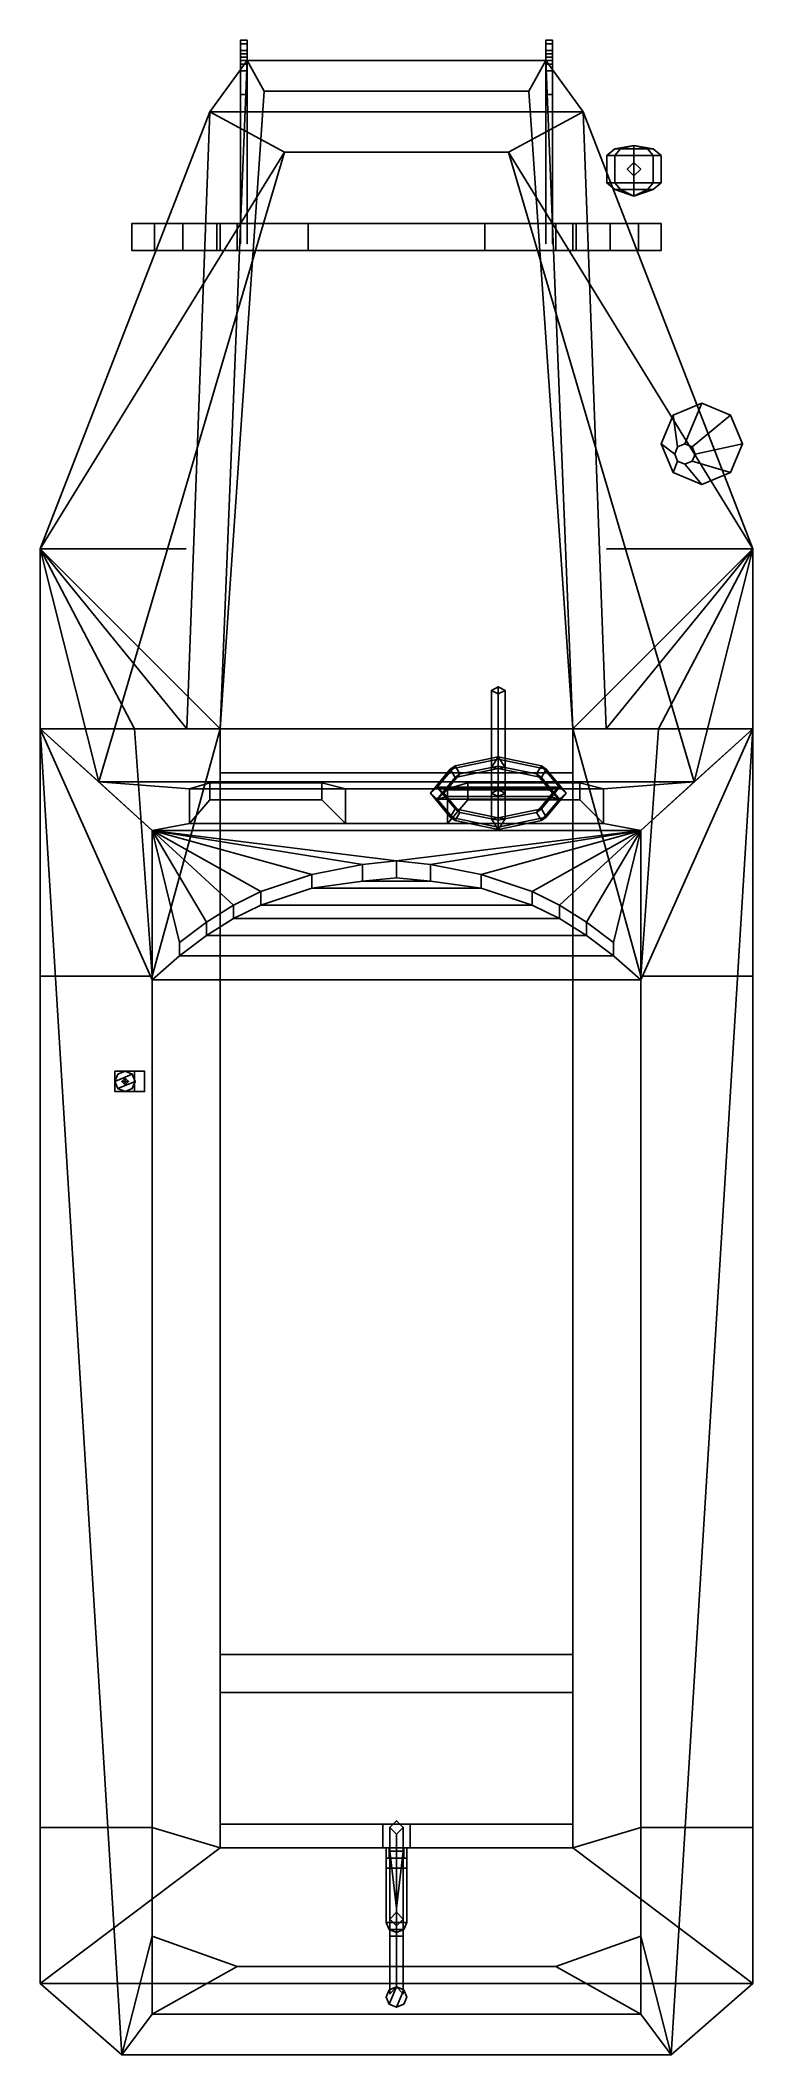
# Model space of a CAD drawing. Extents: x -1.05 to 1.05, y -2.97 to 2.97.
import ezdxf

# ---------------------------------------------------------------- set-up
doc = ezdxf.new("R2010")
doc.units = 0
doc.layers.get('0').update_dxf_attribs({"linetype": 'CONTINUOUS'})

msp = doc.modelspace()

# ---------------------------------------------------------------- linework, layer by layer
for points in [[(-0.46, 2.96, 0.66), (-0.46, 2.97, 0.63), (-0.46, 2.93, 0.64), (-0.46, 2.9, 0.66)], [(-0.44, 2.96, 0.66), (-0.44, 2.97, 0.63), (-0.46, 2.97, 0.63), (-0.46, 2.96, 0.66)], [(-0.46, 2.97, 0.63), (-0.46, 2.96, 0.61), (-0.46, 2.93, 0.64)], [(-0.44, 2.97, 0.63), (-0.44, 2.96, 0.61), (-0.46, 2.96, 0.61), (-0.46, 2.97, 0.63)], [(-0.44, 2.93, 0.64), (-0.44, 2.97, 0.63), (-0.44, 2.96, 0.66), (-0.44, 2.9, 0.66)], [(-0.44, 2.93, 0.64), (-0.44, 2.96, 0.61), (-0.44, 2.97, 0.63), (-0.44, 2.93, 0.64)], [(0.46, 2.97, 0.63), (0.46, 2.96, 0.61), (0.44, 2.96, 0.61), (0.44, 2.97, 0.63)], [(0.44, 2.97, 0.63), (0.44, 2.96, 0.61), (0.44, 2.93, 0.64)], [(0.44, 2.96, 0.66), (0.44, 2.97, 0.63), (0.44, 2.93, 0.64), (0.44, 2.9, 0.66)], [(0.46, 2.96, 0.66), (0.46, 2.97, 0.63), (0.44, 2.97, 0.63), (0.44, 2.96, 0.66)], [(0.46, 2.93, 0.64), (0.46, 2.96, 0.61), (0.46, 2.97, 0.63), (0.46, 2.93, 0.64)], [(0.46, 2.93, 0.64), (0.46, 2.97, 0.63), (0.46, 2.96, 0.66), (0.46, 2.9, 0.66)], [(-0.44, 2.96, 0.61), (-0.44, 2.94, 0.59), (-0.46, 2.94, 0.59), (-0.46, 2.96, 0.61)], [(-0.46, 2.96, 0.61), (-0.46, 2.94, 0.59), (-0.46, 2.93, 0.62), (-0.46, 2.93, 0.64)], [(-0.46, 2.92, 0.68), (-0.46, 2.96, 0.66), (-0.46, 2.9, 0.66)], [(-0.44, 2.92, 0.68), (-0.44, 2.96, 0.66), (-0.46, 2.96, 0.66), (-0.46, 2.92, 0.68)], [(-0.44, 2.94, 0.59), (-0.44, 2.91, 0.58), (-0.46, 2.91, 0.58), (-0.46, 2.94, 0.59)], [(-0.46, 2.94, 0.59), (-0.46, 2.91, 0.58), (-0.46, 2.91, 0.61), (-0.46, 2.93, 0.62)], [(-0.46, 2.9, 0.66), (-0.46, 2.93, 0.64), (-0.44, 2.93, 0.64), (-0.44, 2.9, 0.66)], [(-0.46, 2.93, 0.64), (-0.46, 2.93, 0.62), (-0.44, 2.93, 0.62), (-0.44, 2.93, 0.64)], [(-0.46, 2.93, 0.62), (-0.46, 2.91, 0.61), (-0.44, 2.91, 0.61), (-0.44, 2.93, 0.62)], [(-0.44, 2.88, 0.68), (-0.44, 2.92, 0.68), (-0.46, 2.92, 0.68), (-0.46, 2.88, 0.68)], [(-0.46, 2.88, 0.68), (-0.46, 2.92, 0.68), (-0.46, 2.9, 0.66), (-0.46, 2.88, 0.67)], [(-0.44, 2.93, 0.62), (-0.44, 2.94, 0.59), (-0.44, 2.96, 0.61), (-0.44, 2.93, 0.64)], [(-0.44, 2.9, 0.66), (-0.44, 2.96, 0.66), (-0.44, 2.92, 0.68), (-0.44, 2.9, 0.66)], [(-0.44, 2.91, 0.61), (-0.44, 2.91, 0.58), (-0.44, 2.94, 0.59), (-0.44, 2.93, 0.62)], [(-0.44, 2.9, 0.66), (-0.44, 2.92, 0.68), (-0.44, 2.88, 0.68), (-0.44, 2.88, 0.67)], [(0.44, 2.96, 0.61), (0.44, 2.94, 0.59), (0.44, 2.93, 0.62), (0.44, 2.93, 0.64)], [(0.46, 2.96, 0.61), (0.46, 2.94, 0.59), (0.44, 2.94, 0.59), (0.44, 2.96, 0.61)], [(0.44, 2.92, 0.68), (0.44, 2.96, 0.66), (0.44, 2.9, 0.66)], [(0.46, 2.92, 0.68), (0.46, 2.96, 0.66), (0.44, 2.96, 0.66), (0.44, 2.92, 0.68)], [(0.44, 2.94, 0.59), (0.44, 2.91, 0.58), (0.44, 2.91, 0.61), (0.44, 2.93, 0.62)], [(0.46, 2.94, 0.59), (0.46, 2.91, 0.58), (0.44, 2.91, 0.58), (0.44, 2.94, 0.59)], [(0.44, 2.93, 0.62), (0.44, 2.91, 0.61), (0.46, 2.91, 0.61), (0.46, 2.93, 0.62)], [(0.44, 2.93, 0.64), (0.44, 2.93, 0.62), (0.46, 2.93, 0.62), (0.46, 2.93, 0.64)], [(0.44, 2.9, 0.66), (0.44, 2.93, 0.64), (0.46, 2.93, 0.64), (0.46, 2.9, 0.66)], [(0.44, 2.88, 0.68), (0.44, 2.92, 0.68), (0.44, 2.9, 0.66), (0.44, 2.88, 0.67)], [(0.46, 2.88, 0.68), (0.46, 2.92, 0.68), (0.44, 2.92, 0.68), (0.44, 2.88, 0.68)], [(0.46, 2.93, 0.62), (0.46, 2.94, 0.59), (0.46, 2.96, 0.61), (0.46, 2.93, 0.64)], [(0.46, 2.9, 0.66), (0.46, 2.96, 0.66), (0.46, 2.92, 0.68), (0.46, 2.9, 0.66)], [(0.46, 2.91, 0.61), (0.46, 2.91, 0.58), (0.46, 2.94, 0.59), (0.46, 2.93, 0.62)], [(0.46, 2.9, 0.66), (0.46, 2.92, 0.68), (0.46, 2.88, 0.68), (0.46, 2.88, 0.67)], [(-0.55, 2.759, 0.94), (-0.44, 2.91, 0.61), (-0.52, 0.94, 0.61), (-0.6184, 0.94, 0.94)], [(0.55, 2.759, 0.94), (0.44, 2.91, 0.61), (-0.44, 2.91, 0.61), (-0.55, 2.759, 0.94)], [(-0.44, 2.91, 0.61), (-0.39, 2.82, 0.48), (-0.52, 0.94, 0.48), (-0.52, 0.94, 0.61)], [(-0.46, 2.91, 0.61), (-0.46, 2.88, 0.65), (-0.44, 2.88, 0.65), (-0.44, 2.91, 0.61)], [(-0.46, 2.91, 0.58), (-0.46, 2.88, 0.59), (-0.46, 2.88, 0.65), (-0.46, 2.91, 0.61)], [(-0.44, 2.91, 0.58), (-0.44, 2.88, 0.59), (-0.46, 2.88, 0.59), (-0.46, 2.91, 0.58)], [(-0.46, 2.88, 0.67), (-0.46, 2.9, 0.66), (-0.44, 2.9, 0.66), (-0.44, 2.88, 0.67)], [(-0.46, 2.88, 0.65), (-0.46, 2.81, 0.68), (-0.44, 2.81, 0.68), (-0.44, 2.88, 0.65)], [(-0.46, 2.88, 0.59), (-0.46, 2.81, 0.61), (-0.46, 2.81, 0.68), (-0.46, 2.88, 0.65)], [(-0.44, 2.88, 0.59), (-0.44, 2.81, 0.61), (-0.46, 2.81, 0.61), (-0.46, 2.88, 0.59)], [(-0.44, 2.88, 0.67), (-0.44, 2.88, 0.68), (-0.46, 2.88, 0.68), (-0.46, 2.88, 0.67)], [(0.44, 2.91, 0.61), (0.39, 2.82, 0.48), (-0.39, 2.82, 0.48), (-0.44, 2.91, 0.61)], [(-0.44, 2.88, 0.65), (-0.44, 2.88, 0.59), (-0.44, 2.91, 0.58), (-0.44, 2.91, 0.61)], [(-0.44, 2.81, 0.68), (-0.44, 2.81, 0.61), (-0.44, 2.88, 0.59), (-0.44, 2.88, 0.65)], [(0.52, 0.94, 0.61), (0.52, 0.94, 0.48), (0.39, 2.82, 0.48), (0.44, 2.91, 0.61)], [(0.6184, 0.94, 0.94), (0.52, 0.94, 0.61), (0.44, 2.91, 0.61), (0.55, 2.759, 0.94)], [(0.44, 2.91, 0.58), (0.44, 2.88, 0.59), (0.44, 2.88, 0.65), (0.44, 2.91, 0.61)], [(0.46, 2.91, 0.58), (0.46, 2.88, 0.59), (0.44, 2.88, 0.59), (0.44, 2.91, 0.58)], [(0.44, 2.91, 0.61), (0.44, 2.88, 0.65), (0.46, 2.88, 0.65), (0.46, 2.91, 0.61)], [(0.44, 2.88, 0.67), (0.44, 2.9, 0.66), (0.46, 2.9, 0.66), (0.46, 2.88, 0.67)], [(0.44, 2.88, 0.59), (0.44, 2.81, 0.61), (0.44, 2.81, 0.68), (0.44, 2.88, 0.65)], [(0.46, 2.88, 0.59), (0.46, 2.81, 0.61), (0.44, 2.81, 0.61), (0.44, 2.88, 0.59)], [(0.44, 2.88, 0.65), (0.44, 2.81, 0.68), (0.46, 2.81, 0.68), (0.46, 2.88, 0.65)], [(0.46, 2.88, 0.67), (0.46, 2.88, 0.68), (0.44, 2.88, 0.68), (0.44, 2.88, 0.67)], [(0.46, 2.88, 0.65), (0.46, 2.88, 0.59), (0.46, 2.91, 0.58), (0.46, 2.91, 0.61)], [(0.46, 2.81, 0.68), (0.46, 2.81, 0.61), (0.46, 2.88, 0.59), (0.46, 2.88, 0.65)], [(0.39, 2.82, 0.48), (0.52, 0.94, 0.48), (-0.52, 0.94, 0.48), (-0.39, 2.82, 0.48)], [(-0.46, 2.81, 0.61), (-0.46, 2.37, 0.61), (-0.46, 2.81, 0.68)], [(-0.44, 2.81, 0.68), (-0.44, 2.37, 0.61), (-0.44, 2.81, 0.61), (-0.44, 2.81, 0.68)], [(0.44, 2.81, 0.61), (0.44, 2.37, 0.61), (0.44, 2.81, 0.68)], [(0.46, 2.81, 0.68), (0.46, 2.37, 0.61), (0.46, 2.81, 0.61), (0.46, 2.81, 0.68)], [(-0.33, 2.64, 1.2), (-0.55, 2.759, 0.94), (-1.05, 1.47, 1.01)], [(-1.05, 1.47, 1.01), (-0.55, 2.759, 0.94), (-0.6184, 0.94, 0.94), (-1.05, 1.47, 1.01)], [(0.33, 2.64, 1.2), (0.55, 2.759, 0.94), (-0.55, 2.759, 0.94), (-0.33, 2.64, 1.2)], [(1.05, 1.47, 1.01), (1.05, 1.47, 1.01), (0.55, 2.759, 0.94), (0.33, 2.64, 1.2)], [(1.05, 1.47, 1.01), (0.6184, 0.94, 0.94), (0.55, 2.759, 0.94), (1.05, 1.47, 1.01)], [(-0.33, 2.64, 1.2), (-0.33, 2.64, 1.2), (-1.05, 1.47, 1.01), (-0.8775, 0.7832, 1.45)], [(-0.33, 2.64, 1.2), (-0.8775, 0.7832, 1.45), (0.8775, 0.7832, 1.45), (0.33, 2.64, 1.2)], [(0.33, 2.64, 1.2), (0.8775, 0.7832, 1.45), (1.05, 1.47, 1.01)], [(0.6434, 2.65, 1.2), (0.62, 2.63, 1.2), (0.6434, 2.63, 1.2566), (0.66, 2.65, 1.24)], [(0.66, 2.65, 1.16), (0.6434, 2.63, 1.1434), (0.62, 2.63, 1.2), (0.6434, 2.65, 1.2)], [(0.6434, 2.63, 1.2566), (0.62, 2.63, 1.2), (0.62, 2.55, 1.2), (0.6434, 2.55, 1.2566)], [(0.62, 2.63, 1.2), (0.6434, 2.63, 1.1434), (0.6434, 2.55, 1.1434), (0.62, 2.55, 1.2)], [(0.7, 2.66, 1.2), (0.6434, 2.65, 1.2), (0.66, 2.65, 1.24), (0.7, 2.66, 1.2)], [(0.7, 2.66, 1.2), (0.66, 2.65, 1.16), (0.6434, 2.65, 1.2), (0.7, 2.66, 1.2)], [(0.66, 2.65, 1.24), (0.6434, 2.63, 1.2566), (0.7, 2.63, 1.28), (0.7, 2.65, 1.2566)], [(0.7, 2.65, 1.1434), (0.7, 2.63, 1.12), (0.6434, 2.63, 1.1434), (0.66, 2.65, 1.16)], [(0.7, 2.63, 1.28), (0.6434, 2.63, 1.2566), (0.6434, 2.55, 1.2566), (0.7, 2.55, 1.28)], [(0.6434, 2.63, 1.1434), (0.7, 2.63, 1.12), (0.7, 2.55, 1.12), (0.6434, 2.55, 1.1434)], [(0.7, 2.66, 1.2), (0.66, 2.65, 1.24), (0.7, 2.65, 1.2566), (0.7, 2.66, 1.2)], [(0.7, 2.66, 1.2), (0.7, 2.65, 1.1434), (0.66, 2.65, 1.16), (0.7, 2.66, 1.2)], [(0.7, 2.66, 1.2), (0.7, 2.65, 1.2566), (0.74, 2.65, 1.24), (0.7, 2.66, 1.2)], [(0.7, 2.66, 1.2), (0.74, 2.65, 1.24), (0.7566, 2.65, 1.2), (0.7, 2.66, 1.2)], [(0.7, 2.66, 1.2), (0.7566, 2.65, 1.2), (0.74, 2.65, 1.16), (0.7, 2.66, 1.2)], [(0.7, 2.66, 1.2), (0.74, 2.65, 1.16), (0.7, 2.65, 1.1434), (0.7, 2.66, 1.2)], [(0.7, 2.65, 1.2566), (0.7, 2.63, 1.28), (0.7566, 2.63, 1.2566), (0.74, 2.65, 1.24)], [(0.74, 2.65, 1.16), (0.7566, 2.63, 1.1434), (0.7, 2.63, 1.12), (0.7, 2.65, 1.1434)], [(0.7566, 2.63, 1.2566), (0.7, 2.63, 1.28), (0.7, 2.55, 1.28), (0.7566, 2.55, 1.2566)], [(0.7, 2.63, 1.12), (0.7566, 2.63, 1.1434), (0.7566, 2.55, 1.1434), (0.7, 2.55, 1.12)], [(0.74, 2.65, 1.24), (0.7566, 2.63, 1.2566), (0.78, 2.63, 1.2), (0.7566, 2.65, 1.2)], [(0.7566, 2.65, 1.2), (0.78, 2.63, 1.2), (0.7566, 2.63, 1.1434), (0.74, 2.65, 1.16)], [(0.78, 2.63, 1.2), (0.7566, 2.63, 1.2566), (0.7566, 2.55, 1.2566), (0.78, 2.55, 1.2)], [(0.7566, 2.63, 1.1434), (0.78, 2.63, 1.2), (0.78, 2.55, 1.2), (0.7566, 2.55, 1.1434)], [(0.7, 2.61, 1.03), (0.68, 2.59, 1.03), (0.68, 2.59, 1.13), (0.7, 2.61, 1.12)], [(0.68, 2.59, 1.03), (0.7, 2.57, 1.03), (0.7, 2.57, 1.12), (0.68, 2.59, 1.13)], [(0.72, 2.59, 1.03), (0.7, 2.61, 1.03), (0.7, 2.61, 1.12), (0.72, 2.59, 1.13)], [(0.7, 2.57, 1.03), (0.72, 2.59, 1.03), (0.72, 2.59, 1.13), (0.7, 2.57, 1.12)], [(0.6434, 2.53, 1.2), (0.62, 2.55, 1.2), (0.6434, 2.55, 1.1434), (0.66, 2.53, 1.16)], [(0.66, 2.53, 1.24), (0.6434, 2.55, 1.2566), (0.62, 2.55, 1.2), (0.6434, 2.53, 1.2)], [(0.66, 2.53, 1.16), (0.6434, 2.55, 1.1434), (0.7, 2.55, 1.12), (0.7, 2.53, 1.1434)], [(0.7, 2.53, 1.2566), (0.7, 2.55, 1.28), (0.6434, 2.55, 1.2566), (0.66, 2.53, 1.24)], [(0.7, 2.51, 1.2), (0.6434, 2.53, 1.2), (0.66, 2.53, 1.16), (0.7, 2.51, 1.2)], [(0.7, 2.51, 1.2), (0.66, 2.53, 1.24), (0.6434, 2.53, 1.2), (0.7, 2.51, 1.2)], [(0.7, 2.51, 1.2), (0.66, 2.53, 1.16), (0.7, 2.53, 1.1434), (0.7, 2.51, 1.2)], [(0.7, 2.51, 1.2), (0.7, 2.53, 1.2566), (0.66, 2.53, 1.24), (0.7, 2.51, 1.2)], [(0.7, 2.53, 1.1434), (0.7, 2.55, 1.12), (0.7566, 2.55, 1.1434), (0.74, 2.53, 1.16)], [(0.74, 2.53, 1.24), (0.7566, 2.55, 1.2566), (0.7, 2.55, 1.28), (0.7, 2.53, 1.2566)], [(0.7, 2.51, 1.2), (0.7, 2.53, 1.1434), (0.74, 2.53, 1.16), (0.7, 2.51, 1.2)], [(0.7, 2.51, 1.2), (0.74, 2.53, 1.16), (0.7566, 2.53, 1.2), (0.7, 2.51, 1.2)], [(0.7, 2.51, 1.2), (0.7566, 2.53, 1.2), (0.74, 2.53, 1.24), (0.7, 2.51, 1.2)], [(0.7, 2.51, 1.2), (0.74, 2.53, 1.24), (0.7, 2.53, 1.2566), (0.7, 2.51, 1.2)], [(0.74, 2.53, 1.16), (0.7566, 2.55, 1.1434), (0.78, 2.55, 1.2), (0.7566, 2.53, 1.2)], [(0.7566, 2.53, 1.2), (0.78, 2.55, 1.2), (0.7566, 2.55, 1.2566), (0.74, 2.53, 1.24)], [(-0.63, 2.43, 0.55), (-0.7129, 2.43, 0.4423), (-0.78, 2.43, 0.45), (-0.63, 2.43, 0.65)], [(-0.63, 2.43, 0.65), (-0.78, 2.43, 0.45), (-0.78, 2.35, 0.45), (-0.63, 2.35, 0.65)], [(-0.53, 2.43, 0.4212), (-0.52, 2.43, 0.35), (-0.78, 2.43, 0.38), (-0.78, 2.43, 0.45)], [(-0.78, 2.43, 0.38), (-0.52, 2.43, 0.35), (-0.52, 2.35, 0.35), (-0.78, 2.35, 0.38)], [(-0.63, 2.35, 0.55), (-0.7129, 2.35, 0.4423), (-0.7129, 2.43, 0.4423), (-0.63, 2.43, 0.55)], [(-0.7129, 2.35, 0.4423), (-0.63, 2.35, 0.4327), (-0.63, 2.43, 0.4327), (-0.7129, 2.43, 0.4423)], [(-0.63, 2.43, 0.55), (-0.63, 2.43, 0.4327), (-0.63, 2.35, 0.4327), (-0.63, 2.35, 0.55)], [(-0.53, 2.43, 0.48), (-0.53, 2.43, 0.4212), (-0.63, 2.43, 0.4327), (-0.63, 2.43, 0.65)], [(-0.47, 2.43, 0.65), (-0.47, 2.43, 0.61), (-0.53, 2.43, 0.48), (-0.63, 2.43, 0.65)], [(-0.63, 2.35, 0.65), (-0.47, 2.35, 0.65), (-0.47, 2.43, 0.65), (-0.63, 2.43, 0.65)], [(-0.53, 2.43, 0.48), (-0.47, 2.43, 0.61), (-0.47, 2.35, 0.61), (-0.53, 2.35, 0.48)], [(-0.53, 2.35, 0.48), (-0.53, 2.35, 0.4212), (-0.53, 2.43, 0.4212), (-0.53, 2.43, 0.48)], [(-0.53, 2.35, 0.4212), (-0.26, 2.35, 0.4), (-0.26, 2.43, 0.4), (-0.53, 2.43, 0.4212)], [(-0.26, 2.43, 0.4), (-0.26, 2.43, 0.33), (-0.52, 2.43, 0.35), (-0.53, 2.43, 0.4212)], [(-0.52, 2.43, 0.35), (-0.26, 2.43, 0.33), (-0.26, 2.35, 0.33), (-0.52, 2.35, 0.35)], [(-0.47, 2.35, 0.65), (-0.47, 2.35, 0.61), (-0.47, 2.43, 0.61), (-0.47, 2.43, 0.65)], [(0.26, 2.43, 0.4), (0.26, 2.43, 0.33), (-0.26, 2.43, 0.33), (-0.26, 2.43, 0.4)], [(-0.26, 2.43, 0.33), (0.26, 2.43, 0.33), (0.26, 2.35, 0.33), (-0.26, 2.35, 0.33)], [(-0.26, 2.35, 0.4), (0.26, 2.35, 0.4), (0.26, 2.43, 0.4), (-0.26, 2.43, 0.4)], [(0.52, 2.35, 0.35), (0.26, 2.35, 0.33), (0.26, 2.43, 0.33), (0.52, 2.43, 0.35)], [(0.53, 2.43, 0.4212), (0.26, 2.43, 0.4), (0.26, 2.35, 0.4), (0.53, 2.35, 0.4212)], [(0.52, 2.43, 0.35), (0.26, 2.43, 0.33), (0.26, 2.43, 0.4), (0.53, 2.43, 0.4212)], [(0.53, 2.43, 0.48), (0.47, 2.43, 0.61), (0.47, 2.43, 0.65), (0.63, 2.43, 0.65)], [(0.47, 2.43, 0.65), (0.47, 2.43, 0.61), (0.47, 2.35, 0.61), (0.47, 2.35, 0.65)], [(0.53, 2.35, 0.48), (0.47, 2.35, 0.61), (0.47, 2.43, 0.61), (0.53, 2.43, 0.48)], [(0.63, 2.43, 0.65), (0.47, 2.43, 0.65), (0.47, 2.35, 0.65), (0.63, 2.35, 0.65)], [(0.78, 2.35, 0.38), (0.52, 2.35, 0.35), (0.52, 2.43, 0.35), (0.78, 2.43, 0.38)], [(0.78, 2.43, 0.38), (0.52, 2.43, 0.35), (0.53, 2.43, 0.4212), (0.78, 2.43, 0.45)], [(0.63, 2.43, 0.4327), (0.53, 2.43, 0.4212), (0.53, 2.43, 0.48), (0.63, 2.43, 0.65)], [(0.53, 2.43, 0.48), (0.53, 2.43, 0.4212), (0.53, 2.35, 0.4212), (0.53, 2.35, 0.48)], [(0.7129, 2.43, 0.4423), (0.63, 2.43, 0.4327), (0.63, 2.35, 0.4327), (0.7129, 2.35, 0.4423)], [(0.63, 2.35, 0.55), (0.63, 2.35, 0.4327), (0.63, 2.43, 0.4327), (0.63, 2.43, 0.55)], [(0.78, 2.43, 0.45), (0.7129, 2.43, 0.4423), (0.63, 2.43, 0.55), (0.63, 2.43, 0.65)], [(0.63, 2.43, 0.55), (0.7129, 2.43, 0.4423), (0.7129, 2.35, 0.4423), (0.63, 2.35, 0.55)], [(0.63, 2.35, 0.65), (0.78, 2.35, 0.45), (0.78, 2.43, 0.45), (0.63, 2.43, 0.65)], [(-0.78, 2.35, 0.45), (-0.7129, 2.35, 0.4423), (-0.63, 2.35, 0.55), (-0.63, 2.35, 0.65)], [(-0.78, 2.35, 0.38), (-0.52, 2.35, 0.35), (-0.53, 2.35, 0.4212), (-0.78, 2.35, 0.45)], [(-0.63, 2.35, 0.4327), (-0.53, 2.35, 0.4212), (-0.53, 2.35, 0.48), (-0.63, 2.35, 0.65)], [(-0.53, 2.35, 0.48), (-0.47, 2.35, 0.61), (-0.47, 2.35, 0.65), (-0.63, 2.35, 0.65)], [(-0.52, 2.35, 0.35), (-0.26, 2.35, 0.33), (-0.26, 2.35, 0.4), (-0.53, 2.35, 0.4212)], [(-0.26, 2.35, 0.33), (0.26, 2.35, 0.33), (0.26, 2.35, 0.4), (-0.26, 2.35, 0.4)], [(0.26, 2.35, 0.4), (0.26, 2.35, 0.33), (0.52, 2.35, 0.35), (0.53, 2.35, 0.4212)], [(0.47, 2.35, 0.65), (0.47, 2.35, 0.61), (0.53, 2.35, 0.48), (0.63, 2.35, 0.65)], [(0.53, 2.35, 0.4212), (0.52, 2.35, 0.35), (0.78, 2.35, 0.38), (0.78, 2.35, 0.45)], [(0.53, 2.35, 0.48), (0.53, 2.35, 0.4212), (0.63, 2.35, 0.4327), (0.63, 2.35, 0.65)], [(0.63, 2.35, 0.55), (0.7129, 2.35, 0.4423), (0.78, 2.35, 0.45), (0.63, 2.35, 0.65)], [(0.8151, 1.8649, 0.46), (0.78, 1.78, 0.46), (0.78, 1.78, 0.76), (0.8151, 1.8649, 0.76)], [(0.8151, 1.8649, 0.76), (0.78, 1.78, 0.76), (0.82, 1.75, 0.79), (0.8288, 1.7712, 0.79)], [(0.9, 1.9, 0.46), (0.8151, 1.8649, 0.46), (0.8151, 1.8649, 0.76), (0.9, 1.9, 0.76)], [(0.9, 1.9, 0.76), (0.8151, 1.8649, 0.76), (0.8288, 1.7712, 0.79), (0.85, 1.78, 0.79)], [(0.9849, 1.8649, 0.76), (0.9, 1.9, 0.76), (0.85, 1.78, 0.79), (0.8712, 1.7712, 0.79)], [(1.02, 1.78, 0.76), (0.9849, 1.8649, 0.76), (0.8712, 1.7712, 0.79), (0.88, 1.75, 0.79)], [(0.9849, 1.8649, 0.46), (0.9, 1.9, 0.46), (0.9, 1.9, 0.76), (0.9849, 1.8649, 0.76)], [(1.02, 1.78, 0.46), (0.9849, 1.8649, 0.46), (0.9849, 1.8649, 0.76), (1.02, 1.78, 0.76)], [(0.78, 1.78, 0.46), (0.8151, 1.6951, 0.46), (0.8151, 1.6951, 0.76), (0.78, 1.78, 0.76)], [(0.78, 1.78, 0.76), (0.8151, 1.6951, 0.76), (0.8288, 1.7288, 0.79), (0.82, 1.75, 0.79)], [(0.8151, 1.6951, 0.76), (0.9, 1.66, 0.76), (0.85, 1.72, 0.79), (0.8288, 1.7288, 0.79)], [(0.8288, 1.7712, 0.79), (0.82, 1.75, 0.79), (0.82, 1.75, 0.99), (0.8288, 1.7712, 0.99)], [(0.82, 1.75, 0.79), (0.8288, 1.7288, 0.79), (0.8288, 1.7288, 0.99), (0.82, 1.75, 0.99)], [(0.85, 1.78, 0.79), (0.8288, 1.7712, 0.79), (0.8288, 1.7712, 0.99), (0.85, 1.78, 0.99)], [(0.8288, 1.7288, 0.79), (0.85, 1.72, 0.79), (0.85, 1.72, 0.99), (0.8288, 1.7288, 0.99)], [(0.8712, 1.7712, 0.79), (0.85, 1.78, 0.79), (0.85, 1.78, 0.99), (0.8712, 1.7712, 0.99)], [(0.9, 1.66, 0.76), (0.9849, 1.6951, 0.76), (0.8712, 1.7288, 0.79), (0.85, 1.72, 0.79)], [(0.85, 1.72, 0.79), (0.8712, 1.7288, 0.79), (0.8712, 1.7288, 0.99), (0.85, 1.72, 0.99)], [(0.9849, 1.6951, 0.76), (1.02, 1.78, 0.76), (0.88, 1.75, 0.79), (0.8712, 1.7288, 0.79)], [(0.88, 1.75, 0.79), (0.8712, 1.7712, 0.79), (0.8712, 1.7712, 0.99), (0.88, 1.75, 0.99)], [(0.8712, 1.7288, 0.79), (0.88, 1.75, 0.79), (0.88, 1.75, 0.99), (0.8712, 1.7288, 0.99)], [(0.9849, 1.6951, 0.46), (1.02, 1.78, 0.46), (1.02, 1.78, 0.76), (0.9849, 1.6951, 0.76)], [(0.8151, 1.6951, 0.46), (0.9, 1.66, 0.46), (0.9, 1.66, 0.76), (0.8151, 1.6951, 0.76)], [(0.9, 1.66, 0.46), (0.9849, 1.6951, 0.46), (0.9849, 1.6951, 0.76), (0.9, 1.66, 0.76)], [(-1.05, 1.47, 1.01), (-1.05, 1.47, 0.96), (-1.05, 0.94, 0.9), (-1.05, 0.94, 1.22)], [(-1.05, 1.47, 1.01), (-1.05, 1.47, 1.01), (-1.05, 0.94, 1.22), (-0.8775, 0.7832, 1.45)], [(-1.05, 0.94, 0.9), (-1.05, 1.47, 0.96), (-1.05, 1.47, 0.96), (-0.772, 0.94, 0.9)], [(-0.772, 0.94, 0.9), (-1.05, 1.47, 0.96), (-1.05, 1.47, 0.96), (-0.52, 0.94, 0.61)], [(-0.62, 1.47, 0.94), (-0.62, 1.47, 0.94), (-1.05, 1.47, 0.96), (-1.05, 1.47, 1.01)], [(1.05, 1.47, 0.96), (0.772, 0.94, 0.9), (0.52, 0.94, 0.61), (1.05, 1.47, 0.96)], [(1.05, 1.47, 1.01), (1.05, 1.47, 0.96), (0.62, 1.47, 0.94)], [(1.05, 1.47, 0.96), (1.05, 0.94, 0.9), (0.772, 0.94, 0.9), (1.05, 1.47, 0.96)], [(0.8775, 0.7832, 1.45), (1.05, 0.94, 1.22), (1.05, 1.47, 1.01)], [(1.05, 0.94, 1.22), (1.05, 0.94, 0.9), (1.05, 1.47, 0.96), (1.05, 1.47, 1.01)], [(0.28, 1.0531, 1.365), (0.3, 1.0631, 1.3477), (0.3, 0.76, 1.1727), (0.28, 0.75, 1.19)], [(0.3, 1.0431, 1.3823), (0.28, 1.0531, 1.365), (0.28, 0.75, 1.19), (0.3, 0.74, 1.2073)], [(0.3, 1.0631, 1.3477), (0.32, 1.0531, 1.365), (0.32, 0.75, 1.19), (0.3, 0.76, 1.1727)], [(0.32, 1.0531, 1.365), (0.3, 1.0431, 1.3823), (0.3, 0.74, 1.2073), (0.32, 0.75, 1.19)], [(-1.05, 0.94, 1.22), (-0.81, -2.97, 1.54), (-0.72, -2.62, 1.66), (-0.72, 0.2, 1.66)], [(-1.05, 0.94, 1.22), (-1.05, 0.94, 1.22), (-1.05, -2.76, 1.22), (-0.81, -2.97, 1.54)], [(-1.05, 0.94, 1.22), (-1.05, 0.94, 0.9), (-1.05, 0.21, 0.84), (-1.05, 0.21, 1.22)], [(-1.05, 0.21, 0.84), (-1.05, 0.94, 0.9), (-0.772, 0.94, 0.9), (-0.7198, 0.21, 0.84)], [(-1.05, 0.94, 1.22), (-1.05, 0.94, 1.22), (-0.72, 0.2, 1.66), (-0.72, 0.64, 1.66)], [(-0.7198, 0.21, 0.84), (-0.772, 0.94, 0.9), (-0.52, 0.94, 0.61)], [(-0.52, -2.36, 0.61), (-0.7198, -2.3, 0.84), (-0.7198, 0.21, 0.84), (-0.52, 0.94, 0.61)], [(-0.52, 0.94, 0.61), (-0.52, -2.29, 0.48), (-0.52, -2.36, 0.61), (-0.52, 0.94, 0.61)], [(-0.52, -1.79, 0.28), (-0.52, -1.9016, 0.4516), (-0.52, 0.94, 0.61), (-0.52, 0.94, 0.48)], [(0.52, 0.94, 0.48), (0.52, 0.81, 0.28), (-0.52, 0.81, 0.28), (-0.52, 0.94, 0.48)], [(-0.52, -1.79, 0.28), (-0.52, -1.79, 0.28), (-0.52, 0.94, 0.48), (-0.52, 0.81, 0.28)], [(0.7198, 0.21, 0.84), (0.7198, -2.3, 0.84), (0.52, -2.36, 0.61), (0.52, 0.94, 0.61)], [(0.52, -2.36, 0.61), (0.52, -2.29, 0.48), (0.52, 0.94, 0.61)], [(0.52, 0.94, 0.61), (0.52, -2.29, 0.48), (0.52, -1.9016, 0.4516), (0.52, 0.94, 0.61)], [(0.772, 0.94, 0.9), (0.7198, 0.21, 0.84), (0.7198, 0.21, 0.84), (0.52, 0.94, 0.61)], [(0.52, 0.94, 0.61), (0.52, -1.9016, 0.4516), (0.52, -1.79, 0.28), (0.52, 0.94, 0.48)], [(0.52, 0.94, 0.48), (0.52, -1.79, 0.28), (0.52, -1.79, 0.28), (0.52, 0.81, 0.28)], [(1.05, 0.94, 0.9), (1.05, 0.21, 0.84), (0.7198, 0.21, 0.84), (0.772, 0.94, 0.9)], [(0.72, -2.62, 1.66), (0.81, -2.97, 1.54), (1.05, 0.94, 1.22), (0.72, 0.2, 1.66)], [(0.72, 0.64, 1.66), (0.72, 0.2, 1.66), (1.05, 0.94, 1.22)], [(0.81, -2.97, 1.54), (1.05, -2.76, 1.22), (1.05, 0.94, 1.22)], [(1.05, 0.21, 1.22), (1.05, 0.21, 0.84), (1.05, 0.94, 0.9), (1.05, 0.94, 1.22)], [(0.3, 0.8573, 1.0441), (0.3, 0.85, 1.0168), (0.1586, 0.8207, 1.0675), (0.1727, 0.831, 1.0898)], [(0.3, 0.85, 1.0168), (0.3, 0.8227, 1.0241), (0.1727, 0.7963, 1.0698), (0.1586, 0.8207, 1.0675)], [(0.3, 0.83, 1.0514), (0.3, 0.8573, 1.0441), (0.1727, 0.831, 1.0898), (0.1869, 0.8066, 1.092)], [(0.28, 0.6741, 1.3214), (0.3, 0.6773, 1.3559), (0.3, 0.8573, 1.0441), (0.28, 0.8259, 1.0586)], [(0.3, 0.6773, 1.3559), (0.32, 0.6741, 1.3214), (0.32, 0.8259, 1.0586), (0.3, 0.8573, 1.0441)], [(0.4273, 0.831, 1.0898), (0.4414, 0.8207, 1.0675), (0.3, 0.85, 1.0168), (0.3, 0.8573, 1.0441)], [(0.4131, 0.8066, 1.092), (0.4273, 0.831, 1.0898), (0.3, 0.8573, 1.0441), (0.3, 0.83, 1.0514)], [(0.4414, 0.8207, 1.0675), (0.4273, 0.7963, 1.0698), (0.3, 0.8227, 1.0241), (0.3, 0.85, 1.0168)], [(0.61, 0.7627, 1.48), (0.8775, 0.7832, 1.45), (-0.8775, 0.7832, 1.45), (-0.61, 0.7627, 1.48)], [(-0.61, 0.7627, 1.48), (-0.8775, 0.7832, 1.45), (-0.72, 0.64, 1.66), (-0.61, 0.6605, 1.63)], [(-0.22, 0.78, 1.55), (-0.15, 0.7627, 1.48), (-0.61, 0.7627, 1.48), (-0.55, 0.78, 1.55)], [(-0.55, 0.78, 1.55), (-0.61, 0.7627, 1.48), (-0.61, 0.6605, 1.63), (-0.55, 0.73, 1.63)], [(-0.22, 0.73, 1.63), (-0.22, 0.78, 1.55), (-0.55, 0.78, 1.55), (-0.55, 0.73, 1.63)], [(0.52, 0.81, 0.28), (0.52, -1.79, 0.28), (-0.52, -1.79, 0.28), (-0.52, 0.81, 0.28)], [(-0.15, 0.6605, 1.63), (-0.15, 0.7627, 1.48), (-0.22, 0.78, 1.55), (-0.22, 0.73, 1.63)], [(0.1727, 0.831, 1.0898), (0.1586, 0.8207, 1.0675), (0.1, 0.75, 1.19), (0.12, 0.7673, 1.2)], [(0.1586, 0.8207, 1.0675), (0.1727, 0.7963, 1.0698), (0.12, 0.7327, 1.18), (0.1, 0.75, 1.19)], [(0.1869, 0.8066, 1.092), (0.1727, 0.831, 1.0898), (0.12, 0.7673, 1.2), (0.14, 0.75, 1.19)], [(0.1727, 0.7963, 1.0698), (0.1869, 0.8066, 1.092), (0.14, 0.75, 1.19), (0.12, 0.7327, 1.18)], [(0.21, 0.78, 1.55), (0.15, 0.7627, 1.48), (0.15, 0.6605, 1.63), (0.21, 0.73, 1.63)], [(0.54, 0.78, 1.55), (0.61, 0.7627, 1.48), (0.15, 0.7627, 1.48), (0.21, 0.78, 1.55)], [(0.3, 0.8227, 1.0241), (0.3, 0.83, 1.0514), (0.1869, 0.8066, 1.092), (0.1727, 0.7963, 1.0698)], [(0.54, 0.73, 1.63), (0.54, 0.78, 1.55), (0.21, 0.78, 1.55), (0.21, 0.73, 1.63)], [(0.3, 0.6427, 1.3359), (0.28, 0.6741, 1.3214), (0.28, 0.8259, 1.0586), (0.3, 0.8227, 1.0241)], [(0.4273, 0.7963, 1.0698), (0.4131, 0.8066, 1.092), (0.3, 0.83, 1.0514), (0.3, 0.8227, 1.0241)], [(0.32, 0.6741, 1.3214), (0.3, 0.6427, 1.3359), (0.3, 0.8227, 1.0241), (0.32, 0.8259, 1.0586)], [(0.46, 0.75, 1.19), (0.48, 0.7673, 1.2), (0.4273, 0.831, 1.0898), (0.4131, 0.8066, 1.092)], [(0.48, 0.7327, 1.18), (0.46, 0.75, 1.19), (0.4131, 0.8066, 1.092), (0.4273, 0.7963, 1.0698)], [(0.48, 0.7673, 1.2), (0.5, 0.75, 1.19), (0.4414, 0.8207, 1.0675), (0.4273, 0.831, 1.0898)], [(0.5, 0.75, 1.19), (0.48, 0.7327, 1.18), (0.4273, 0.7963, 1.0698), (0.4414, 0.8207, 1.0675)], [(0.61, 0.6605, 1.63), (0.61, 0.7627, 1.48), (0.54, 0.78, 1.55), (0.54, 0.73, 1.63)], [(0.72, 0.64, 1.66), (0.8775, 0.7832, 1.45), (0.61, 0.7627, 1.48), (0.61, 0.6605, 1.63)], [(-0.55, 0.73, 1.63), (-0.61, 0.6605, 1.63), (-0.15, 0.6605, 1.63), (-0.22, 0.73, 1.63)], [(0.15, 0.7627, 1.48), (-0.15, 0.7627, 1.48), (-0.15, 0.6605, 1.63), (0.15, 0.6605, 1.63)], [(0.12, 0.7673, 1.2), (0.1, 0.75, 1.19), (0.1586, 0.6793, 1.3125), (0.1727, 0.7037, 1.3102)], [(0.1, 0.75, 1.19), (0.12, 0.7327, 1.18), (0.1727, 0.669, 1.2902), (0.1586, 0.6793, 1.3125)], [(0.48, 0.7673, 1.2), (0.4517, 0.76, 1.1727), (0.1483, 0.76, 1.1727), (0.12, 0.7673, 1.2)], [(0.4517, 0.74, 1.2073), (0.48, 0.7673, 1.2), (0.12, 0.7673, 1.2), (0.1483, 0.74, 1.2073)], [(0.14, 0.75, 1.19), (0.12, 0.7673, 1.2), (0.1727, 0.7037, 1.3102), (0.1869, 0.6934, 1.288)], [(0.4517, 0.76, 1.1727), (0.48, 0.7327, 1.18), (0.12, 0.7327, 1.18), (0.1483, 0.76, 1.1727)], [(0.12, 0.7327, 1.18), (0.14, 0.75, 1.19), (0.1869, 0.6934, 1.288), (0.1727, 0.669, 1.2902)], [(0.48, 0.7327, 1.18), (0.4517, 0.74, 1.2073), (0.1483, 0.74, 1.2073), (0.12, 0.7327, 1.18)], [(0.21, 0.73, 1.63), (0.15, 0.6605, 1.63), (0.61, 0.6605, 1.63), (0.54, 0.73, 1.63)], [(0.4131, 0.6934, 1.288), (0.4273, 0.7037, 1.3102), (0.48, 0.7673, 1.2), (0.46, 0.75, 1.19)], [(0.4273, 0.669, 1.2902), (0.4131, 0.6934, 1.288), (0.46, 0.75, 1.19), (0.48, 0.7327, 1.18)], [(0.4273, 0.7037, 1.3102), (0.4414, 0.6793, 1.3125), (0.5, 0.75, 1.19), (0.48, 0.7673, 1.2)], [(0.4414, 0.6793, 1.3125), (0.4273, 0.669, 1.2902), (0.48, 0.7327, 1.18), (0.5, 0.75, 1.19)], [(-0.61, 0.6605, 1.63), (-0.72, 0.64, 1.66), (0.72, 0.64, 1.66), (0.61, 0.6605, 1.63)], [(0.1727, 0.7037, 1.3102), (0.1586, 0.6793, 1.3125), (0.3, 0.65, 1.3632), (0.3, 0.6773, 1.3559)], [(0.1586, 0.6793, 1.3125), (0.1727, 0.669, 1.2902), (0.3, 0.6427, 1.3359), (0.3, 0.65, 1.3632)], [(0.1869, 0.6934, 1.288), (0.1727, 0.7037, 1.3102), (0.3, 0.6773, 1.3559), (0.3, 0.67, 1.3286)], [(0.1727, 0.669, 1.2902), (0.1869, 0.6934, 1.288), (0.3, 0.67, 1.3286), (0.3, 0.6427, 1.3359)], [(0.3, 0.6773, 1.3559), (0.3, 0.65, 1.3632), (0.4414, 0.6793, 1.3125), (0.4273, 0.7037, 1.3102)], [(0.3, 0.67, 1.3286), (0.3, 0.6773, 1.3559), (0.4273, 0.7037, 1.3102), (0.4131, 0.6934, 1.288)], [(0.3, 0.6427, 1.3359), (0.3, 0.67, 1.3286), (0.4131, 0.6934, 1.288), (0.4273, 0.669, 1.2902)], [(0.3, 0.65, 1.3632), (0.3, 0.6427, 1.3359), (0.4273, 0.669, 1.2902), (0.4414, 0.6793, 1.3125)], [(-0.72, 0.64, 1.66), (0, 0.55, 1.66), (0, 0.55, 1.66), (0.72, 0.64, 1.66)], [(-0.72, 0.64, 1.66), (-0.1, 0.54, 1.66), (-0.1, 0.54, 1.66), (0, 0.55, 1.66)], [(-0.72, 0.64, 1.66), (-0.25, 0.51, 1.66), (-0.25, 0.51, 1.66), (-0.1, 0.54, 1.66)], [(-0.72, 0.64, 1.66), (-0.4, 0.46, 1.66), (-0.4, 0.46, 1.66), (-0.25, 0.51, 1.66)], [(-0.72, 0.64, 1.66), (-0.48, 0.42, 1.66), (-0.48, 0.42, 1.66), (-0.4, 0.46, 1.66)], [(-0.72, 0.64, 1.66), (-0.56, 0.37, 1.66), (-0.56, 0.37, 1.66), (-0.48, 0.42, 1.66)], [(-0.72, 0.64, 1.66), (-0.64, 0.31, 1.66), (-0.64, 0.31, 1.66), (-0.56, 0.37, 1.66)], [(-0.72, 0.2, 1.66), (-0.64, 0.27, 1.66), (-0.64, 0.31, 1.66), (-0.72, 0.64, 1.66)], [(0, 0.55, 1.66), (0.1, 0.54, 1.66), (0.1, 0.54, 1.66), (0.72, 0.64, 1.66)], [(0.1, 0.54, 1.66), (0.25, 0.51, 1.66), (0.25, 0.51, 1.66), (0.72, 0.64, 1.66)], [(0.25, 0.51, 1.66), (0.4, 0.46, 1.66), (0.4, 0.46, 1.66), (0.72, 0.64, 1.66)], [(0.4, 0.46, 1.66), (0.48, 0.42, 1.66), (0.48, 0.42, 1.66), (0.72, 0.64, 1.66)], [(0.48, 0.42, 1.66), (0.56, 0.37, 1.66), (0.56, 0.37, 1.66), (0.72, 0.64, 1.66)], [(0.56, 0.37, 1.66), (0.64, 0.31, 1.66), (0.64, 0.31, 1.66), (0.72, 0.64, 1.66)], [(0.72, 0.64, 1.66), (0.64, 0.31, 1.66), (0.64, 0.27, 1.66), (0.72, 0.2, 1.66)], [(-0.25, 0.51, 1.71), (-0.25, 0.47, 1.71), (-0.1, 0.49, 1.71), (-0.1, 0.54, 1.71)], [(-0.25, 0.51, 1.66), (-0.25, 0.51, 1.71), (-0.1, 0.54, 1.71), (-0.1, 0.54, 1.66)], [(-0.1, 0.54, 1.71), (-0.1, 0.49, 1.71), (0, 0.5, 1.71), (0, 0.55, 1.71)], [(-0.1, 0.54, 1.66), (-0.1, 0.54, 1.71), (0, 0.55, 1.71), (0, 0.55, 1.66)], [(0, 0.55, 1.71), (0, 0.5, 1.71), (0.1, 0.49, 1.71), (0.1, 0.54, 1.71)], [(0, 0.55, 1.66), (0, 0.55, 1.71), (0.1, 0.54, 1.71), (0.1, 0.54, 1.66)], [(0.1, 0.54, 1.71), (0.1, 0.49, 1.71), (0.25, 0.47, 1.71), (0.25, 0.51, 1.71)], [(0.1, 0.54, 1.66), (0.1, 0.54, 1.71), (0.25, 0.51, 1.71), (0.25, 0.51, 1.66)], [(-0.4, 0.46, 1.71), (-0.4, 0.42, 1.71), (-0.25, 0.47, 1.71), (-0.25, 0.51, 1.71)], [(-0.4, 0.46, 1.66), (-0.4, 0.46, 1.71), (-0.25, 0.51, 1.71), (-0.25, 0.51, 1.66)], [(-0.1, 0.49, 1.66), (-0.1, 0.49, 1.71), (-0.25, 0.47, 1.71), (-0.25, 0.47, 1.66)], [(-0.25, 0.47, 1.66), (0.25, 0.47, 1.66), (0.1, 0.49, 1.66), (-0.1, 0.49, 1.66)], [(0, 0.5, 1.66), (0, 0.5, 1.71), (-0.1, 0.49, 1.71), (-0.1, 0.49, 1.66)], [(0.1, 0.49, 1.66), (0.1, 0.49, 1.71), (0, 0.5, 1.71), (0, 0.5, 1.66)], [(0.25, 0.47, 1.66), (0.25, 0.47, 1.71), (0.1, 0.49, 1.71), (0.1, 0.49, 1.66)], [(0.25, 0.51, 1.71), (0.25, 0.47, 1.71), (0.4, 0.42, 1.71), (0.4, 0.46, 1.71)], [(0.25, 0.51, 1.66), (0.25, 0.51, 1.71), (0.4, 0.46, 1.71), (0.4, 0.46, 1.66)], [(-0.56, 0.37, 1.71), (-0.56, 0.33, 1.71), (-0.48, 0.38, 1.71), (-0.48, 0.42, 1.71)], [(-0.56, 0.37, 1.66), (-0.56, 0.37, 1.71), (-0.48, 0.42, 1.71), (-0.48, 0.42, 1.66)], [(-0.48, 0.42, 1.71), (-0.48, 0.38, 1.71), (-0.4, 0.42, 1.71), (-0.4, 0.46, 1.71)], [(-0.48, 0.42, 1.66), (-0.48, 0.42, 1.71), (-0.4, 0.46, 1.71), (-0.4, 0.46, 1.66)], [(-0.4, 0.42, 1.66), (-0.4, 0.42, 1.71), (-0.48, 0.38, 1.71), (-0.48, 0.38, 1.66)], [(-0.48, 0.38, 1.66), (0.48, 0.38, 1.66), (0.4, 0.42, 1.66), (-0.4, 0.42, 1.66)], [(-0.25, 0.47, 1.66), (-0.25, 0.47, 1.71), (-0.4, 0.42, 1.71), (-0.4, 0.42, 1.66)], [(-0.4, 0.42, 1.66), (0.4, 0.42, 1.66), (0.25, 0.47, 1.66), (-0.25, 0.47, 1.66)], [(0.4, 0.42, 1.66), (0.4, 0.42, 1.71), (0.25, 0.47, 1.71), (0.25, 0.47, 1.66)], [(0.4, 0.46, 1.71), (0.4, 0.42, 1.71), (0.48, 0.38, 1.71), (0.48, 0.42, 1.71)], [(0.4, 0.46, 1.66), (0.4, 0.46, 1.71), (0.48, 0.42, 1.71), (0.48, 0.42, 1.66)], [(0.48, 0.38, 1.66), (0.48, 0.38, 1.71), (0.4, 0.42, 1.71), (0.4, 0.42, 1.66)], [(0.48, 0.42, 1.71), (0.48, 0.38, 1.71), (0.56, 0.33, 1.71), (0.56, 0.37, 1.71)], [(0.48, 0.42, 1.66), (0.48, 0.42, 1.71), (0.56, 0.37, 1.71), (0.56, 0.37, 1.66)], [(-0.64, 0.31, 1.71), (-0.64, 0.27, 1.71), (-0.56, 0.33, 1.71), (-0.56, 0.37, 1.71)], [(-0.64, 0.31, 1.66), (-0.64, 0.31, 1.71), (-0.56, 0.37, 1.71), (-0.56, 0.37, 1.66)], [(-0.48, 0.38, 1.66), (-0.48, 0.38, 1.71), (-0.56, 0.33, 1.71), (-0.56, 0.33, 1.66)], [(-0.56, 0.33, 1.66), (0.56, 0.33, 1.66), (0.48, 0.38, 1.66), (-0.48, 0.38, 1.66)], [(0.56, 0.33, 1.66), (0.56, 0.33, 1.71), (0.48, 0.38, 1.71), (0.48, 0.38, 1.66)], [(0.56, 0.37, 1.71), (0.56, 0.33, 1.71), (0.64, 0.27, 1.71), (0.64, 0.31, 1.71)], [(0.56, 0.37, 1.66), (0.56, 0.37, 1.71), (0.64, 0.31, 1.71), (0.64, 0.31, 1.66)], [(-0.56, 0.33, 1.66), (-0.56, 0.33, 1.71), (-0.64, 0.27, 1.71), (-0.64, 0.27, 1.66)], [(-0.64, 0.27, 1.66), (0.64, 0.27, 1.66), (0.56, 0.33, 1.66), (-0.56, 0.33, 1.66)], [(-0.64, 0.27, 1.66), (-0.64, 0.27, 1.71), (-0.64, 0.31, 1.71), (-0.64, 0.31, 1.66)], [(0.64, 0.27, 1.66), (0.64, 0.27, 1.71), (0.56, 0.33, 1.71), (0.56, 0.33, 1.66)], [(0.64, 0.31, 1.66), (0.64, 0.31, 1.71), (0.64, 0.27, 1.71), (0.64, 0.27, 1.66)], [(-0.72, 0.2, 1.66), (0.72, 0.2, 1.66), (0.64, 0.27, 1.66), (-0.64, 0.27, 1.66)], [(-1.05, 0.21, 1.22), (-1.05, 0.21, 0.84), (-1.05, -2.3, 0.84), (-1.05, -2.3, 1.22)], [(-1.05, -2.3, 0.84), (-1.05, 0.21, 0.84), (-0.7198, 0.21, 0.84), (-0.7198, -2.3, 0.84)], [(1.05, 0.21, 0.84), (1.05, -2.3, 0.84), (0.7198, -2.3, 0.84), (0.7198, 0.21, 0.84)], [(1.05, -2.3, 1.22), (1.05, -2.3, 0.84), (1.05, 0.21, 0.84), (1.05, 0.21, 1.22)], [(-0.83, -0.07, 1.59), (-0.83, -0.13, 1.59), (-0.83, -0.13, 1.63), (-0.83, -0.07, 1.63)], [(-0.7425, -0.07, 1.63), (-0.7725, -0.07, 1.59), (-0.83, -0.07, 1.59), (-0.83, -0.07, 1.63)], [(-0.7725, -0.07, 1.59), (-0.7725, -0.13, 1.59), (-0.83, -0.13, 1.59), (-0.83, -0.07, 1.59)], [(-0.83, -0.07, 1.63), (-0.83, -0.13, 1.63), (-0.7425, -0.13, 1.63), (-0.7425, -0.07, 1.63)], [(-0.83, -0.1, 1.7), (-0.7788, -0.0788, 1.7), (-0.8, -0.07, 1.7), (-0.8212, -0.0788, 1.7)], [(-0.8212, -0.0788, 1.63), (-0.83, -0.1, 1.63), (-0.83, -0.1, 1.7), (-0.8212, -0.0788, 1.7)], [(-0.8212, -0.1212, 1.7), (-0.77, -0.1, 1.7), (-0.7788, -0.0788, 1.7), (-0.83, -0.1, 1.7)], [(-0.83, -0.1, 1.63), (-0.8212, -0.1212, 1.63), (-0.8212, -0.1212, 1.7), (-0.83, -0.1, 1.7)], [(-0.8, -0.07, 1.63), (-0.8212, -0.0788, 1.63), (-0.8212, -0.0788, 1.7), (-0.8, -0.07, 1.7)], [(-0.8, -0.13, 1.7), (-0.7788, -0.1212, 1.7), (-0.77, -0.1, 1.7), (-0.8212, -0.1212, 1.7)], [(-0.8, -0.09, 1.7), (-0.81, -0.1, 1.7), (-0.8, -0.1, 2.92)], [(-0.81, -0.1, 1.7), (-0.8, -0.11, 1.7), (-0.8, -0.1, 2.92)], [(-0.7788, -0.0788, 1.63), (-0.8, -0.07, 1.63), (-0.8, -0.07, 1.7), (-0.7788, -0.0788, 1.7)], [(-0.79, -0.1, 1.7), (-0.8, -0.09, 1.7), (-0.8, -0.1, 2.92)], [(-0.8, -0.11, 1.7), (-0.79, -0.1, 1.7), (-0.8, -0.1, 2.92)], [(-0.77, -0.1, 1.63), (-0.7788, -0.0788, 1.63), (-0.7788, -0.0788, 1.7), (-0.77, -0.1, 1.7)], [(-0.7788, -0.1212, 1.63), (-0.77, -0.1, 1.63), (-0.77, -0.1, 1.7), (-0.7788, -0.1212, 1.7)], [(-0.83, -0.13, 1.63), (-0.83, -0.13, 1.59), (-0.7725, -0.13, 1.59), (-0.7425, -0.13, 1.63)], [(-0.8212, -0.1212, 1.63), (-0.8, -0.13, 1.63), (-0.8, -0.13, 1.7), (-0.8212, -0.1212, 1.7)], [(-0.8, -0.13, 1.63), (-0.7788, -0.1212, 1.63), (-0.7788, -0.1212, 1.7), (-0.8, -0.13, 1.7)], [(0.52, -1.79, 0.28), (0.52, -1.9016, 0.4516), (-0.52, -1.9016, 0.4516), (-0.52, -1.79, 0.28)], [(0.52, -1.9016, 0.4516), (0.52, -2.29, 0.48), (-0.52, -2.29, 0.48), (-0.52, -1.9016, 0.4516)], [(-1.05, -2.3, 1.22), (-1.05, -2.3, 0.84), (-0.7198, -2.3, 0.84), (-1.05, -2.3, 1.22)], [(-0.52, -2.36, 0.61), (-1.05, -2.76, 1.22), (-1.05, -2.3, 1.22), (-0.7198, -2.3, 0.84)], [(-0.52, -2.36, 0.61), (-0.52, -2.29, 0.48), (-0.04, -2.29, 0.48), (-0.04, -2.36, 0.61)], [(-0.04, -2.29, 0.48), (-0.04, -2.36, 0.48), (-0.04, -2.36, 0.61)], [(0.04, -2.29, 0.48), (0.04, -2.36, 0.48), (-0.04, -2.36, 0.48), (-0.04, -2.29, 0.48)], [(0, -2.28, 1.83), (-0.02, -2.3, 1.83), (-0.02, -2.3, 1.93), (0, -2.28, 1.93)], [(0, -2.37, 1.84), (-0.02, -2.37, 1.86), (-0.02, -2.3, 1.86), (0, -2.32, 1.84)], [(-0.02, -2.37, 1.86), (0, -2.37, 1.88), (0, -2.32, 1.88), (-0.02, -2.3, 1.86)], [(-0.02, -2.3, 1.83), (0, -2.32, 1.83), (0, -2.32, 1.93), (-0.02, -2.3, 1.93)], [(0.02, -2.3, 1.83), (0, -2.28, 1.83), (0, -2.28, 1.93), (0.02, -2.3, 1.93)], [(0.02, -2.37, 1.86), (0, -2.37, 1.84), (0, -2.32, 1.84), (0.02, -2.3, 1.86)], [(0, -2.37, 1.88), (0.02, -2.37, 1.86), (0.02, -2.3, 1.86), (0, -2.32, 1.88)], [(0, -2.32, 1.83), (0.02, -2.3, 1.83), (0.02, -2.3, 1.93), (0, -2.32, 1.93)], [(0.04, -2.36, 0.61), (0.04, -2.29, 0.48), (0.52, -2.29, 0.48), (0.52, -2.36, 0.61)], [(0.04, -2.36, 0.61), (0.04, -2.36, 0.48), (0.04, -2.29, 0.48), (0.04, -2.36, 0.61)], [(1.05, -2.3, 1.22), (1.05, -2.76, 1.22), (0.52, -2.36, 0.61), (0.7198, -2.3, 0.84)], [(1.05, -2.3, 1.22), (0.7198, -2.3, 0.84), (1.05, -2.3, 0.84), (1.05, -2.3, 1.22)], [(0.52, -2.36, 0.61), (1.05, -2.76, 1.22), (-1.05, -2.76, 1.22), (-0.52, -2.36, 0.61)], [(-0.04, -2.36, 0.61), (-0.04, -2.36, 0.48), (0.04, -2.36, 0.48), (0.04, -2.36, 0.61)], [(-0.0212, -2.36, 0.5712), (-0.03, -2.36, 0.55), (-0.03, -2.39, 0.55), (-0.0212, -2.39, 0.5712)], [(-0.03, -2.36, 0.55), (-0.0212, -2.36, 0.5288), (-0.0212, -2.39, 0.5288), (-0.03, -2.39, 0.55)], [(0, -2.36, 0.58), (-0.0212, -2.36, 0.5712), (-0.0212, -2.39, 0.5712), (0, -2.39, 0.58)], [(-0.0212, -2.36, 0.5288), (0, -2.36, 0.52), (0, -2.39, 0.52), (-0.0212, -2.39, 0.5288)], [(0, -2.77, 1.6876), (-0.02, -2.79, 1.7), (-0.02, -2.37, 1.86), (0, -2.37, 1.84)], [(-0.02, -2.79, 1.7), (0, -2.77, 1.7276), (0, -2.538, 1.816), (-0.02, -2.37, 1.86)], [(0, -2.77, 1.7829), (-0.02, -2.79, 1.8), (-0.02, -2.37, 1.86), (0, -2.538, 1.816)], [(-0.02, -2.79, 1.8), (0, -2.77, 1.8229), (0, -2.37, 1.88), (-0.02, -2.37, 1.86)], [(0.0212, -2.36, 0.5712), (0, -2.36, 0.58), (0, -2.39, 0.58), (0.0212, -2.39, 0.5712)], [(0, -2.36, 0.52), (0.0212, -2.36, 0.5288), (0.0212, -2.39, 0.5288), (0, -2.39, 0.52)], [(0.02, -2.79, 1.7), (0, -2.77, 1.6876), (0, -2.37, 1.84), (0.02, -2.37, 1.86)], [(0, -2.77, 1.7276), (0.02, -2.79, 1.7), (0.02, -2.37, 1.86), (0, -2.538, 1.816)], [(0.02, -2.79, 1.8), (0, -2.77, 1.7829), (0, -2.538, 1.816), (0.02, -2.37, 1.86)], [(0, -2.77, 1.8229), (0.02, -2.79, 1.8), (0.02, -2.37, 1.86), (0, -2.37, 1.88)], [(0.03, -2.36, 0.55), (0.0212, -2.36, 0.5712), (0.0212, -2.39, 0.5712), (0.03, -2.39, 0.55)], [(0.0212, -2.36, 0.5288), (0.03, -2.36, 0.55), (0.03, -2.39, 0.55), (0.0212, -2.39, 0.5288)], [(-0.03, -2.39, 0.51), (-0.03, -2.42, 0.51), (-0.03, -2.42, 0.6), (-0.03, -2.39, 0.6)], [(-0.03, -2.39, 0.6), (-0.03, -2.42, 0.6), (0.03, -2.42, 0.6), (0.03, -2.39, 0.6)], [(0.03, -2.39, 0.6), (0.03, -2.39, 0.51), (-0.03, -2.39, 0.51), (-0.03, -2.39, 0.6)], [(0.03, -2.39, 0.51), (0.03, -2.42, 0.51), (-0.03, -2.42, 0.51), (-0.03, -2.39, 0.51)], [(-0.03, -2.42, 0.57), (-0.03, -2.42, 0.54), (0.03, -2.42, 0.54), (0.03, -2.42, 0.57)], [(-0.03, -2.42, 0.6), (-0.03, -2.58, 0.61), (0.03, -2.58, 0.61), (0.03, -2.42, 0.6)], [(-0.03, -2.58, 0.58), (-0.03, -2.58, 0.61), (-0.03, -2.42, 0.6), (-0.03, -2.42, 0.57)], [(-0.03, -2.42, 0.54), (-0.03, -2.58, 0.51), (0.03, -2.58, 0.51), (0.03, -2.42, 0.54)], [(-0.03, -2.58, 0.48), (-0.03, -2.58, 0.51), (-0.03, -2.42, 0.54), (-0.03, -2.42, 0.51)], [(0.03, -2.42, 0.6), (0.03, -2.42, 0.51), (0.03, -2.39, 0.51), (0.03, -2.39, 0.6)], [(0.03, -2.42, 0.6), (0.03, -2.58, 0.61), (0.03, -2.58, 0.58), (0.03, -2.42, 0.57)], [(0.03, -2.42, 0.54), (0.03, -2.58, 0.51), (0.03, -2.58, 0.48), (0.03, -2.42, 0.51)], [(0, -2.55, 0.47), (-0.02, -2.57, 0.47), (-0.02, -2.57, 0.64), (0, -2.55, 0.66)], [(0, -2.55, 0.66), (-0.02, -2.57, 0.64), (-0.02, -2.62, 0.64), (0, -2.62, 0.66)], [(0.02, -2.57, 0.47), (0, -2.55, 0.47), (0, -2.55, 0.66), (0.02, -2.57, 0.64)], [(0.02, -2.57, 0.64), (0, -2.55, 0.66), (0, -2.62, 0.66), (0.02, -2.62, 0.64)], [(-0.03, -2.58, 0.58), (-0.0212, -2.6012, 0.58), (-0.0212, -2.6012, 0.61), (-0.03, -2.58, 0.61)], [(-0.03, -2.58, 0.48), (-0.0212, -2.6012, 0.48), (-0.0212, -2.6012, 0.51), (-0.03, -2.58, 0.51)], [(-0.03, -2.58, 0.61), (-0.0212, -2.6012, 0.61), (0.0212, -2.6012, 0.61), (0.03, -2.58, 0.61)], [(-0.03, -2.58, 0.51), (-0.0212, -2.6012, 0.51), (0.0212, -2.6012, 0.51), (0.03, -2.58, 0.51)], [(-0.0212, -2.6012, 0.58), (0, -2.61, 0.58), (0, -2.61, 0.61), (-0.0212, -2.6012, 0.61)], [(-0.0212, -2.6012, 0.48), (0, -2.61, 0.48), (0, -2.61, 0.51), (-0.0212, -2.6012, 0.51)], [(-0.0212, -2.6012, 0.61), (0, -2.61, 0.61), (0, -2.61, 0.61), (0.0212, -2.6012, 0.61)], [(-0.0212, -2.6012, 0.51), (0, -2.61, 0.51), (0, -2.61, 0.51), (0.0212, -2.6012, 0.51)], [(-0.02, -2.57, 0.47), (0, -2.59, 0.47), (0, -2.59, 0.62), (-0.02, -2.57, 0.64)], [(-0.02, -2.57, 0.64), (0, -2.59, 0.62), (0, -2.62, 0.62), (-0.02, -2.62, 0.64)], [(0, -2.59, 0.47), (0.02, -2.57, 0.47), (0.02, -2.57, 0.64), (0, -2.59, 0.62)], [(0, -2.59, 0.62), (0.02, -2.57, 0.64), (0.02, -2.62, 0.64), (0, -2.62, 0.62)], [(0, -2.61, 0.58), (0.0212, -2.6012, 0.58), (0.0212, -2.6012, 0.61), (0, -2.61, 0.61)], [(0, -2.61, 0.48), (0.0212, -2.6012, 0.48), (0.0212, -2.6012, 0.51), (0, -2.61, 0.51)], [(0.0212, -2.6012, 0.58), (0.03, -2.58, 0.58), (0.03, -2.58, 0.61), (0.0212, -2.6012, 0.61)], [(0.0212, -2.6012, 0.48), (0.03, -2.58, 0.48), (0.03, -2.58, 0.51), (0.0212, -2.6012, 0.51)], [(-0.72, -2.62, 1.66), (-0.81, -2.97, 1.54), (-0.72, -2.85, 1.66)], [(-0.72, -2.62, 1.66), (-0.72, -2.85, 1.66), (-0.47, -2.71, 1.66)], [(0, -2.62, 0.66), (-0.02, -2.62, 0.64), (0, -2.62, 0.62), (0.02, -2.62, 0.64)], [(0.47, -2.71, 1.66), (0.72, -2.85, 1.66), (0.72, -2.62, 1.66)], [(0.72, -2.85, 1.66), (0.81, -2.97, 1.54), (0.72, -2.62, 1.66)], [(-0.47, -2.71, 1.66), (-0.72, -2.85, 1.66), (0.72, -2.85, 1.66), (0.47, -2.71, 1.66)], [(-0.81, -2.97, 1.54), (-1.05, -2.76, 1.22), (1.05, -2.76, 1.22), (0.81, -2.97, 1.54)], [(-0.0212, -2.7788, 1.87), (-0.03, -2.8, 1.87), (-0.0212, -2.8212, 1.87), (0, -2.77, 1.87)], [(-0.0212, -2.7788, 1.66), (-0.03, -2.8, 1.66), (-0.03, -2.8, 1.87), (-0.0212, -2.7788, 1.87)], [(0, -2.77, 1.66), (-0.0212, -2.7788, 1.66), (-0.0212, -2.7788, 1.87), (0, -2.77, 1.87)], [(0, -2.77, 1.87), (-0.0212, -2.8212, 1.87), (0, -2.83, 1.87), (0.0212, -2.7788, 1.87)], [(0.0212, -2.7788, 1.66), (0, -2.77, 1.66), (0, -2.77, 1.87), (0.0212, -2.7788, 1.87)], [(0.0212, -2.7788, 1.87), (0, -2.83, 1.87), (0.0212, -2.8212, 1.87), (0.03, -2.8, 1.87)], [(0.03, -2.8, 1.66), (0.0212, -2.7788, 1.66), (0.0212, -2.7788, 1.87), (0.03, -2.8, 1.87)], [(-0.72, -2.85, 1.66), (-0.81, -2.97, 1.54), (0.81, -2.97, 1.54), (0.72, -2.85, 1.66)], [(-0.03, -2.8, 1.66), (-0.0212, -2.8212, 1.66), (-0.0212, -2.8212, 1.87), (-0.03, -2.8, 1.87)], [(-0.0212, -2.8212, 1.66), (0, -2.83, 1.66), (0, -2.83, 1.87), (-0.0212, -2.8212, 1.87)], [(0, -2.83, 1.66), (0.0212, -2.8212, 1.66), (0.0212, -2.8212, 1.87), (0, -2.83, 1.87)], [(0.0212, -2.8212, 1.66), (0.03, -2.8, 1.66), (0.03, -2.8, 1.87), (0.0212, -2.8212, 1.87)]]:
    msp.add_3dface(points)

doc.saveas('drawing.dxf')
